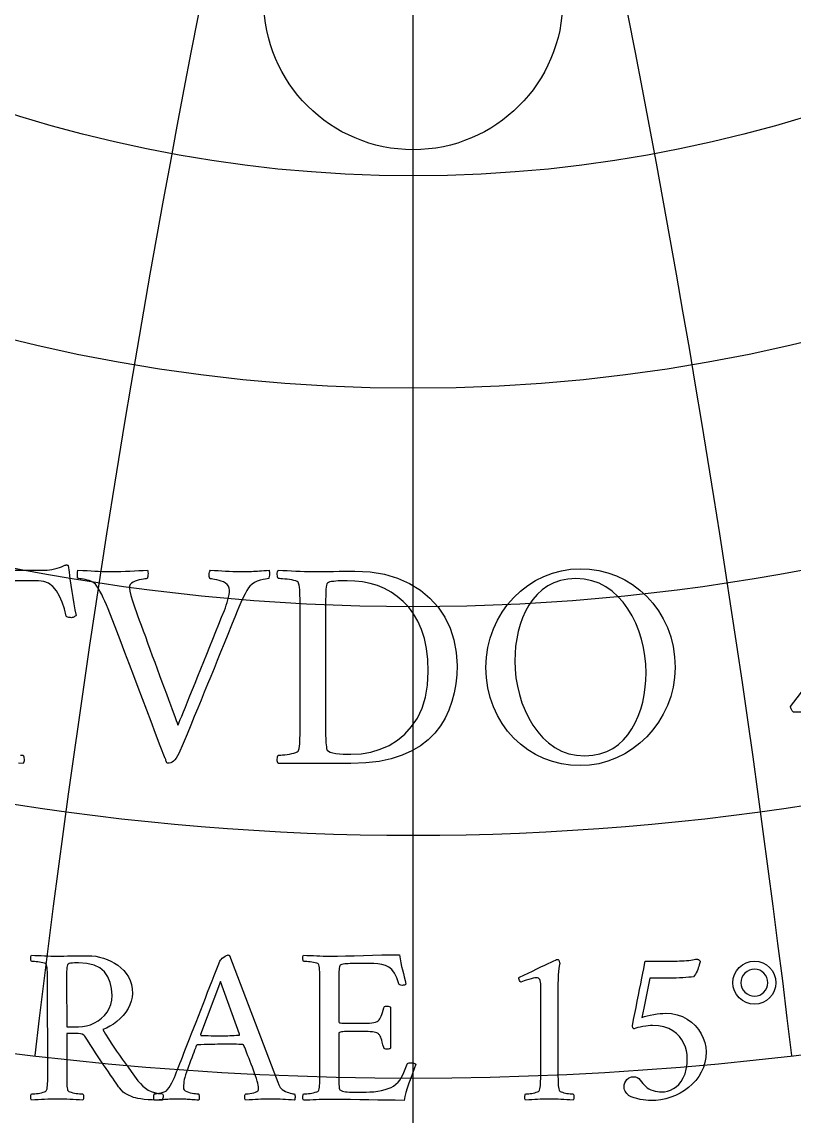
# Model space of a CAD drawing. Header units: millimetres. Extents: x -32.4 to 32.4, y -32.4 to 33.4.
# Drawn here: x -3.4 to 3.31, y -9.71 to -0.19 of the extents above; entities that cross this region are included whole.
import ezdxf

# ---------------------------------------------------------------- set-up
doc = ezdxf.new("R2010")
doc.units = ezdxf.units.MM
for name, color, linetype in [('CUT_INNER', 6, 'Continuous'), ('ENGRAVE', 7, 'Continuous'), ('ENGRAVE_FINE', 8, 'Continuous'), ('TEXT', 5, 'Continuous')]:
    doc.layers.add(name, color=color, linetype=linetype)

msp = doc.modelspace()

# ---------------------------------------------------------------- linework, layer by layer
at = {"layer": 'CUT_INNER'}
msp.add_circle((0, 0), 1.3, dxfattribs=at)
at = {"layer": 'ENGRAVE'}
msp.add_lwpolyline([(0, -31.9), (0, 31.9)], dxfattribs=at)
for centre, radius in [((0, 0), 31.9), ((0, 12.734), 18.0113), ((0, 11.1213), 14.4971), ((0, 9.979), 11.5063), ((0, 0), 20.8814), ((0, 0), 13.6687)]:
    msp.add_circle(centre, radius, dxfattribs=at)
for centre, radius, start, end in [((0, 15.0618), 22.3266, 154.24194, 25.75806), ((0, 18.5611), 27.9383, 185.94684, 354.05316)]:
    msp.add_arc(centre, radius, start, end, dxfattribs=at)
at = {"layer": 'ENGRAVE_FINE'}
for centre, radius, start, end in [((-117.3013, -23.4917), 121.4393, 6.766885, 26.508676), ((-117.3013, -23.4917), 121.4393, 6.766885, 26.508676), ((117.3013, -23.4917), 121.4393, 153.491324, 173.233115), ((117.3013, -23.4917), 121.4393, 153.491324, 173.233115), ((-54.4397, -23.4917), 62.8616, 13.722538, 53.435795), ((-54.4397, -23.4917), 62.8616, 13.722538, 53.435795), ((54.4397, -23.4917), 62.8616, 126.564205, 166.277462), ((54.4397, -23.4917), 62.8616, 126.564205, 166.277462), ((-31.4308, -23.4917), 44.4499, 21.07434, 81.04397), ((-31.4308, -23.4917), 44.4499, 21.07434, 81.04397), ((31.4308, -23.4917), 44.4499, 98.95603, 158.92566), ((31.4308, -23.4917), 44.4499, 98.95603, 158.92566), ((-18.1466, -23.4917), 36.2932, 29.07003, 104.2478), ((-18.1466, -23.4917), 36.2932, 29.07003, 104.2478), ((18.1466, -23.4917), 36.2932, 75.7522, 150.92997), ((18.1466, -23.4917), 36.2932, 75.7522, 150.92997), ((-8.4219, -23.4917), 32.5396, 38.02608, 119.32449), ((-8.4219, -23.4917), 32.5396, 38.02608, 119.32449), ((8.4219, -23.4917), 32.5396, 60.67551, 141.97392), ((8.4219, -23.4917), 32.5396, 60.67551, 141.97392), ((0, 31.6445), 45.3003, 225.24349, 314.75651)]:
    msp.add_arc(centre, radius, start, end, dxfattribs=at)
at = {"layer": 'TEXT'}
for points in [[(-4.1886, -4.9594), (-3.199, -4.9594), (-3.1824, -4.9586), (-3.1634, -4.9561), (-3.1422, -4.9521), (-3.1187, -4.9464), (-3.0958, -4.9401), (-3.076, -4.9341), (-3.0595, -4.9285), (-3.0462, -4.9231), (-3.0367, -4.9186), (-3.0287, -4.9154), (-3.0224, -4.9134), (-3.0177, -4.9128), (-3.0137, -4.9131), (-3.0093, -4.9141), (-3.0046, -4.9157), (-2.9996, -4.9179), (-2.9929, -4.9757), (-2.9857, -5.0326), (-2.978, -5.0884), (-2.9698, -5.1433), (-2.9611, -5.1972), (-2.952, -5.2502), (-2.9424, -5.3021), (-2.9322, -5.3531), (-2.9353, -5.3559), (-2.9394, -5.3589), (-2.9444, -5.3623), (-2.9504, -5.3661), (-2.9572, -5.3693), (-2.9646, -5.3712), (-2.9727, -5.3719), (-2.9815, -5.3712), (-2.9944, -5.3704), (-3.0048, -5.368), (-3.0125, -5.364), (-3.0177, -5.3583), (-3.0328, -5.295), (-3.052, -5.2372), (-3.0755, -5.1849), (-3.1032, -5.1381), (-3.1353, -5.0996), (-3.1718, -5.0721), (-3.213, -5.0556), (-3.2586, -5.05), (-3.5798, -5.05)], [(4.0202, -6.1924), (3.3078, -6.1924), (3.3018, -6.1881), (3.2965, -6.183), (3.2921, -6.1771), (3.2884, -6.1704), (3.2856, -6.1635), (3.2836, -6.1571), (3.2823, -6.1512), (3.2819, -6.1458), (4.1057, -5.0682)], [(-3.415, -6.567), (-3.4026, -6.5677), (-3.3933, -6.568), (-3.3898, -6.5741), (-3.3872, -6.5822), (-3.3853, -6.5923), (-3.3843, -6.6042), (-3.3843, -6.6162), (-3.3859, -6.6263), (-3.3889, -6.6344), (-3.3933, -6.6405), (-3.4318, -6.638)]]:
    msp.add_lwpolyline(points, dxfattribs=at)
for points in [[(1.4506, -4.9464), (1.5336, -4.9503), (1.6141, -4.962), (1.6922, -4.9814), (1.7679, -5.0086), (1.8402, -5.043), (1.9081, -5.084), (1.9716, -5.1317), (2.0308, -5.186), (2.0848, -5.2463), (2.1328, -5.3117), (2.1748, -5.3823), (2.2108, -5.458), (2.2397, -5.5384), (2.2604, -5.6228), (2.2728, -5.7113), (2.2769, -5.8038), (2.2728, -5.8917), (2.2604, -5.9764), (2.2397, -6.0581), (2.2108, -6.1367), (2.1748, -6.2115), (2.1328, -6.2817), (2.0848, -6.3475), (2.0308, -6.4087), (1.9716, -6.4644), (1.9081, -6.5136), (1.8402, -6.5563), (1.7679, -6.5926), (1.6922, -6.6215), (1.6141, -6.6421), (1.5336, -6.6545), (1.4506, -6.6586), (1.3687, -6.6548), (1.289, -6.6431), (1.2114, -6.6237), (1.1359, -6.5965), (1.0637, -6.5621), (0.996, -6.521), (0.9328, -6.4733), (0.8742, -6.419), (0.8209, -6.3588), (0.7735, -6.2934), (0.7322, -6.2228), (0.6968, -6.147), (0.6685, -6.0668), (0.6482, -5.9829), (0.6361, -5.8952), (0.632, -5.8038), (0.6361, -5.7159), (0.6482, -5.6309), (0.6685, -5.5488), (0.6968, -5.4697), (0.7322, -5.3943), (0.7735, -5.3237), (0.8209, -5.2577), (0.8742, -5.1964), (0.9328, -5.1407), (0.996, -5.0915), (1.0637, -5.0488), (1.1359, -5.0125), (1.2114, -4.9836), (1.289, -4.9629), (1.3687, -4.9506), (1.4506, -4.9464)], [(-2.624, -4.9697), (-2.5829, -4.9695), (-2.5424, -4.9688), (-2.5026, -4.9676), (-2.4634, -4.9659), (-2.4247, -4.964), (-2.3863, -4.9623), (-2.3483, -4.9608), (-2.3106, -4.9594), (-2.3084, -4.9658), (-2.307, -4.9746), (-2.3064, -4.9859), (-2.3067, -4.9995), (-2.3077, -5.0127), (-2.3096, -5.0225), (-2.3123, -5.0289), (-2.3157, -5.0319), (-2.3226, -5.0323), (-2.3329, -5.0335), (-2.3466, -5.0356), (-2.3637, -5.0384), (-2.3822, -5.0423), (-2.4003, -5.0475), (-2.4178, -5.0539), (-2.4349, -5.0617), (-2.4496, -5.0713), (-2.4602, -5.0834), (-2.4665, -5.0979), (-2.4686, -5.1148), (-2.4657, -5.141), (-2.4569, -5.1783), (-2.4424, -5.2265), (-2.422, -5.2858), (-2.4107, -5.3166), (-2.3977, -5.3521), (-2.3829, -5.3924), (-2.3663, -5.4373), (-2.3484, -5.4858), (-2.3297, -5.5367), (-2.3102, -5.59), (-2.2898, -5.6458), (-2.269, -5.7028), (-2.2481, -5.7598), (-2.2269, -5.8168), (-2.2057, -5.8738), (-2.1848, -5.9296), (-2.1649, -5.9832), (-2.1459, -6.0345), (-2.1279, -6.0836), (-2.1113, -6.1293), (-2.0962, -6.1707), (-2.0828, -6.2077), (-2.071, -6.2403), (-2.0612, -6.2673), (-2.0538, -6.2873), (-2.0489, -6.3003), (-2.0464, -6.3064), (-2.0423, -6.2975), (-2.0353, -6.2814), (-2.0255, -6.258), (-2.0127, -6.2273), (-1.9975, -6.1907), (-1.9806, -6.1493), (-1.9619, -6.1033), (-1.9414, -6.0525), (-1.9195, -5.998), (-1.8964, -5.9408), (-1.8722, -5.8808), (-1.8469, -5.8181), (-1.8209, -5.7537), (-1.7948, -5.6889), (-1.7685, -5.6236), (-1.742, -5.5578), (-1.7158, -5.4927), (-1.6905, -5.4295), (-1.666, -5.3683), (-1.6423, -5.3091), (-1.6335, -5.2867), (-1.6254, -5.2637), (-1.618, -5.2401), (-1.6112, -5.2158), (-1.6055, -5.1922), (-1.6015, -5.1705), (-1.599, -5.1507), (-1.5982, -5.1329), (-1.6004, -5.1135), (-1.607, -5.0967), (-1.6179, -5.0824), (-1.6332, -5.0708), (-1.651, -5.0612), (-1.6695, -5.0533), (-1.6886, -5.047), (-1.7083, -5.0423), (-1.7269, -5.0389), (-1.7423, -5.0364), (-1.7547, -5.035), (-1.764, -5.0345), (-1.7685, -5.0304), (-1.7718, -5.0232), (-1.7737, -5.0129), (-1.7744, -4.9995), (-1.7737, -4.9859), (-1.7718, -4.9746), (-1.7685, -4.9658), (-1.764, -4.9594), (-1.7295, -4.9608), (-1.696, -4.9623), (-1.6635, -4.964), (-1.6319, -4.9659), (-1.6003, -4.9676), (-1.5678, -4.9688), (-1.5343, -4.9695), (-1.4998, -4.9697), (-1.4715, -4.9697), (-1.4464, -4.9694), (-1.4243, -4.969), (-1.4052, -4.9685), (-1.3878, -4.9677), (-1.3706, -4.9668), (-1.3535, -4.9658), (-1.3366, -4.9646), (-1.3188, -4.9633), (-1.299, -4.962), (-1.2774, -4.9607), (-1.2537, -4.9594), (-1.2516, -4.9659), (-1.2505, -4.9749), (-1.2503, -4.9866), (-1.2511, -5.0008), (-1.2526, -5.0144), (-1.2544, -5.0241), (-1.2565, -5.03), (-1.2589, -5.0319), (-1.2692, -5.0327), (-1.2845, -5.0352), (-1.3048, -5.0392), (-1.3301, -5.0449), (-1.3566, -5.053), (-1.3803, -5.0643), (-1.4013, -5.0789), (-1.4195, -5.0967), (-1.432, -5.1129), (-1.4464, -5.1359), (-1.4625, -5.1654), (-1.4804, -5.2016), (-1.4986, -5.2407), (-1.5157, -5.279), (-1.5316, -5.3164), (-1.5464, -5.3531), (-1.5807, -5.4381), (-1.6134, -5.5195), (-1.6448, -5.5974), (-1.6746, -5.6717), (-1.7036, -5.7436), (-1.7323, -5.8142), (-1.7606, -5.8835), (-1.7886, -5.9515), (-1.8167, -6.0195), (-1.8453, -6.0888), (-1.8743, -6.1594), (-1.9039, -6.2312), (-1.9346, -6.3057), (-1.9673, -6.3841), (-2.002, -6.4663), (-2.0386, -6.5524), (-2.0492, -6.5751), (-2.0603, -6.5939), (-2.0719, -6.6088), (-2.0839, -6.6198), (-2.0963, -6.6277), (-2.1088, -6.6334), (-2.1216, -6.6368), (-2.1344, -6.6379), (-2.1381, -6.6369), (-2.1415, -6.6337), (-2.1446, -6.6284), (-2.1474, -6.6211), (-2.15, -6.6132), (-2.1526, -6.6065), (-2.1551, -6.6009), (-2.1577, -6.5965), (-2.1998, -6.4857), (-2.2403, -6.3786), (-2.2794, -6.2752), (-2.317, -6.1755), (-2.3541, -6.0774), (-2.3915, -5.9784), (-2.4292, -5.8785), (-2.4673, -5.7779), (-2.5067, -5.6743), (-2.5486, -5.5655), (-2.5928, -5.4515), (-2.6395, -5.3324), (-2.6537, -5.2958), (-2.6677, -5.2612), (-2.6816, -5.2285), (-2.6952, -5.1977), (-2.7092, -5.1686), (-2.724, -5.1407), (-2.7397, -5.1142), (-2.7561, -5.0889), (-2.7639, -5.079), (-2.7742, -5.0701), (-2.7872, -5.0622), (-2.8027, -5.0552), (-2.8195, -5.0492), (-2.8361, -5.0442), (-2.8525, -5.0402), (-2.8688, -5.0371), (-2.8839, -5.0348), (-2.897, -5.0332), (-2.9079, -5.0322), (-2.9167, -5.0319), (-2.9178, -5.0297), (-2.9186, -5.0232), (-2.9191, -5.0122), (-2.9193, -4.9969), (-2.9191, -4.9815), (-2.9186, -4.9701), (-2.9178, -4.9627), (-2.9167, -4.9594), (-2.8745, -4.9608), (-2.8361, -4.9623), (-2.8014, -4.964), (-2.7703, -4.9659), (-2.7393, -4.9676), (-2.7046, -4.9688), (-2.6662, -4.9695), (-2.624, -4.9697)], [(-0.5077, -4.9672), (-0.374, -4.9739), (-0.25, -4.994), (-0.1357, -5.0276), (-0.0311, -5.0747), (0.0628, -5.1333), (0.1451, -5.2016), (0.2156, -5.2796), (0.2746, -5.3674), (0.321, -5.4631), (0.3542, -5.5652), (0.3741, -5.6736), (0.3808, -5.7883), (0.378, -5.8681), (0.3698, -5.9469), (0.356, -6.0248), (0.3367, -6.1017), (0.3109, -6.1762), (0.2775, -6.2468), (0.2364, -6.3135), (0.1878, -6.3763), (0.1307, -6.434), (0.0644, -6.4854), (-0.0111, -6.5305), (-0.0958, -6.5693), (-0.1907, -6.6004), (-0.2966, -6.6227), (-0.4135, -6.6361), (-0.5414, -6.6405), (-1.1734, -6.6405), (-1.1779, -6.6344), (-1.1809, -6.6263), (-1.1824, -6.6162), (-1.1825, -6.6042), (-1.1814, -6.5923), (-1.1796, -6.5822), (-1.1769, -6.5741), (-1.1734, -6.568), (-1.164, -6.5677), (-1.1514, -6.567), (-1.1355, -6.5658), (-1.1164, -6.5641), (-1.0959, -6.5617), (-1.076, -6.5586), (-1.0564, -6.5546), (-1.0374, -6.5498), (-1.0208, -6.5445), (-1.0086, -6.5388), (-1.0008, -6.5328), (-0.9973, -6.5265), (-0.9927, -6.5099), (-0.9892, -6.4909), (-0.9868, -6.4697), (-0.9856, -6.4462), (-0.9851, -6.4211), (-0.9846, -6.3951), (-0.9844, -6.368), (-0.9843, -6.34), (-0.9843, -5.2599), (-0.9844, -5.2318), (-0.9846, -5.2045), (-0.9851, -5.178), (-0.9856, -5.1524), (-0.9868, -5.1283), (-0.9892, -5.1067), (-0.9927, -5.0875), (-0.9973, -5.0708), (-1.0008, -5.0635), (-1.0086, -5.0572), (-1.0208, -5.0518), (-1.0374, -5.0475), (-1.0564, -5.0438), (-1.076, -5.0407), (-1.0959, -5.038), (-1.1164, -5.0358), (-1.1355, -5.0341), (-1.1514, -5.0329), (-1.164, -5.0322), (-1.1734, -5.0319), (-1.1769, -5.0258), (-1.1796, -5.0177), (-1.1814, -5.0076), (-1.1825, -4.9957), (-1.1824, -4.9837), (-1.1809, -4.9736), (-1.1779, -4.9655), (-1.1734, -4.9594), (-1.1347, -4.9608), (-1.0964, -4.9623), (-1.0583, -4.964), (-1.0206, -4.9659), (-0.9832, -4.9676), (-0.9461, -4.9688), (-0.9094, -4.9695), (-0.8729, -4.9697), (-0.8336, -4.9697), (-0.7907, -4.9694), (-0.7442, -4.969), (-0.6942, -4.9685), (-0.6437, -4.9679), (-0.5958, -4.9675), (-0.5504, -4.9672), (-0.5077, -4.9672)], [(1.4143, -5.0319), (1.3457, -5.0359), (1.2822, -5.0478), (1.2239, -5.0676), (1.1708, -5.0954), (1.1227, -5.1296), (1.0792, -5.1689), (1.0404, -5.2132), (1.0063, -5.2625), (0.9767, -5.3157), (0.9513, -5.3719), (0.9301, -5.431), (0.9131, -5.493), (0.9001, -5.5565), (0.8907, -5.6199), (0.8852, -5.6834), (0.8833, -5.7468), (0.8858, -5.8206), (0.8933, -5.8942), (0.9059, -5.9676), (0.9235, -6.0408), (0.9459, -6.1124), (0.973, -6.1807), (1.0048, -6.2458), (1.0413, -6.3076), (1.0824, -6.3649), (1.1278, -6.4161), (1.1775, -6.4614), (1.2317, -6.5006), (1.2902, -6.5324), (1.3531, -6.555), (1.4204, -6.5686), (1.492, -6.5732), (1.5607, -6.5692), (1.6241, -6.5573), (1.6824, -6.5375), (1.7355, -6.5097), (1.7838, -6.4753), (1.8275, -6.4355), (1.8667, -6.3905), (1.9013, -6.34), (1.9315, -6.2856), (1.9573, -6.2283), (1.9788, -6.1683), (1.9958, -6.1056), (2.0089, -6.0416), (2.0182, -5.9777), (2.0238, -5.914), (2.0256, -5.8505), (2.0231, -5.7768), (2.0156, -5.7035), (2.003, -5.6304), (1.9855, -5.5578), (1.963, -5.4868), (1.9356, -5.4192), (1.9034, -5.3547), (1.8663, -5.2935), (1.8247, -5.237), (1.7789, -5.1864), (1.7289, -5.1418), (1.6746, -5.1031), (1.6161, -5.072), (1.5532, -5.0497), (1.486, -5.0364), (1.4143, -5.0319)], [(-0.7616, -5.265), (-0.7616, -6.3426), (-0.7616, -6.3531), (-0.7616, -6.3663), (-0.7616, -6.3822), (-0.7616, -6.4009), (-0.7613, -6.4208), (-0.7606, -6.4404), (-0.7594, -6.4597), (-0.7577, -6.4786), (-0.7556, -6.4955), (-0.7535, -6.5087), (-0.7511, -6.5182), (-0.7486, -6.5239), (-0.738, -6.5335), (-0.7217, -6.5414), (-0.6998, -6.5477), (-0.6722, -6.5524), (-0.6412, -6.5558), (-0.609, -6.5583), (-0.5758, -6.5597), (-0.5414, -6.5602), (-0.4526, -6.5553), (-0.3675, -6.5408), (-0.2861, -6.5165), (-0.2085, -6.4825), (-0.1364, -6.4385), (-0.0716, -6.3844), (-0.014, -6.32), (0.0363, -6.2455), (0.0771, -6.1604), (0.1062, -6.0645), (0.1237, -5.9577), (0.1295, -5.8401), (0.1259, -5.7366), (0.1149, -5.6413), (0.0967, -5.554), (0.0712, -5.4749), (0.0395, -5.4032), (0.0026, -5.3385), (-0.0395, -5.2808), (-0.0868, -5.2301), (-0.1383, -5.186), (-0.193, -5.1485), (-0.2509, -5.1174), (-0.3121, -5.0928), (-0.3757, -5.0741), (-0.4407, -5.0607), (-0.5071, -5.0527), (-0.5751, -5.05), (-0.5844, -5.0501), (-0.5971, -5.0504), (-0.6129, -5.0508), (-0.632, -5.0513), (-0.6524, -5.0522), (-0.6722, -5.0536), (-0.6913, -5.0555), (-0.7097, -5.0578), (-0.7259, -5.0609), (-0.7382, -5.0649), (-0.7467, -5.07), (-0.7512, -5.076), (-0.7547, -5.09), (-0.7573, -5.1061), (-0.7592, -5.1243), (-0.7603, -5.1446), (-0.7608, -5.1662), (-0.7612, -5.1883), (-0.7615, -5.2109), (-0.7616, -5.234), (-0.7616, -5.2378), (-0.7616, -5.2417), (-0.7616, -5.2456), (-0.7616, -5.2495), (-0.7616, -5.2534), (-0.7616, -5.2573), (-0.7616, -5.2612), (-0.7616, -5.265)], [(-2.8267, -8.3126), (-2.7944, -8.3139), (-2.7616, -8.3179), (-2.7283, -8.3246), (-2.6946, -8.3339), (-2.6613, -8.3458), (-2.6293, -8.3602), (-2.5986, -8.3769), (-2.5693, -8.3961), (-2.542, -8.4178), (-2.5176, -8.442), (-2.4959, -8.4688), (-2.477, -8.4981), (-2.4617, -8.53), (-2.4508, -8.5644), (-2.4442, -8.6014), (-2.442, -8.6409), (-2.4444, -8.6746), (-2.4515, -8.7079), (-2.4633, -8.7407), (-2.4799, -8.773), (-2.5002, -8.8041), (-2.5231, -8.8332), (-2.5488, -8.8604), (-2.577, -8.8857), (-2.607, -8.9083), (-2.6375, -8.9274), (-2.6687, -8.9432), (-2.7004, -8.9556), (-2.6754, -8.9965), (-2.6509, -9.0357), (-2.6268, -9.0733), (-2.6033, -9.1091), (-2.5797, -9.144), (-2.5557, -9.1788), (-2.5311, -9.2134), (-2.5061, -9.248), (-2.4802, -9.2834), (-2.4527, -9.3206), (-2.4238, -9.3596), (-2.3935, -9.4005), (-2.3726, -9.426), (-2.351, -9.4481), (-2.3284, -9.4668), (-2.3051, -9.4821), (-2.2794, -9.4944), (-2.2499, -9.5039), (-2.2167, -9.5109), (-2.1798, -9.5151), (-2.1766, -9.5199), (-2.1749, -9.5263), (-2.1747, -9.5344), (-2.1759, -9.5443), (-2.1777, -9.5538), (-2.1793, -9.5613), (-2.1806, -9.5665), (-2.1817, -9.5695), (-2.2273, -9.5691), (-2.2689, -9.5678), (-2.3065, -9.5657), (-2.34, -9.5627), (-2.3695, -9.5591), (-2.3947, -9.5552), (-2.4156, -9.5509), (-2.4323, -9.5462), (-2.443, -9.5418), (-2.4556, -9.5362), (-2.4702, -9.5296), (-2.4867, -9.5219), (-2.5041, -9.512), (-2.5212, -9.4988), (-2.5381, -9.4824), (-2.5547, -9.4627), (-2.5617, -9.4531), (-2.5712, -9.4398), (-2.5831, -9.423), (-2.5974, -9.4024), (-2.6137, -9.3789), (-2.6314, -9.3529), (-2.6506, -9.3245), (-2.6713, -9.2936), (-2.693, -9.261), (-2.7155, -9.2273), (-2.7387, -9.1926), (-2.7626, -9.1567), (-2.7866, -9.1204), (-2.8102, -9.0846), (-2.8332, -9.049), (-2.8558, -9.0139), (-2.8653, -9.0037), (-2.8782, -8.9964), (-2.8944, -8.992), (-2.9141, -8.9906), (-3.0132, -8.9906), (-3.0132, -9.3442), (-3.0132, -9.3471), (-3.0132, -9.35), (-3.0132, -9.3529), (-3.0132, -9.3558), (-3.0132, -9.3587), (-3.0132, -9.3616), (-3.0132, -9.3646), (-3.0132, -9.3675), (-3.0131, -9.3855), (-3.0129, -9.4027), (-3.0126, -9.419), (-3.0122, -9.4345), (-3.0114, -9.4489), (-3.01, -9.4619), (-3.008, -9.4737), (-3.0054, -9.484), (-3.002, -9.4888), (-2.9957, -9.4933), (-2.9865, -9.4975), (-2.9743, -9.5015), (-2.9605, -9.5051), (-2.9462, -9.5081), (-2.9314, -9.5104), (-2.9161, -9.5122), (-2.9017, -9.5135), (-2.8898, -9.5144), (-2.8804, -9.5149), (-2.8733, -9.5151), (-2.8707, -9.5197), (-2.8687, -9.5258), (-2.8673, -9.5333), (-2.8665, -9.5423), (-2.8666, -9.5513), (-2.8677, -9.5588), (-2.87, -9.5649), (-2.8733, -9.5695), (-2.9022, -9.5676), (-2.9304, -9.5659), (-2.958, -9.5642), (-2.985, -9.5627), (-3.0119, -9.5614), (-3.0392, -9.5605), (-3.0668, -9.56), (-3.0948, -9.5598), (-3.1221, -9.56), (-3.1497, -9.5605), (-3.1775, -9.5614), (-3.2055, -9.5627), (-3.2338, -9.5642), (-3.2623, -9.5659), (-3.2911, -9.5676), (-3.3201, -9.5695), (-3.3235, -9.5649), (-3.3257, -9.5588), (-3.3269, -9.5513), (-3.3269, -9.5423), (-3.3262, -9.5333), (-3.3248, -9.5258), (-3.3228, -9.5197), (-3.3201, -9.5151), (-3.3131, -9.5149), (-3.3036, -9.5144), (-3.2917, -9.5135), (-3.2774, -9.5122), (-3.262, -9.5104), (-3.2471, -9.5081), (-3.2324, -9.5051), (-3.2182, -9.5015), (-3.2057, -9.4975), (-3.1965, -9.4933), (-3.1907, -9.4888), (-3.188, -9.484), (-3.1846, -9.4715), (-3.182, -9.4573), (-3.1802, -9.4414), (-3.1793, -9.4238), (-3.1789, -9.405), (-3.1786, -9.3854), (-3.1784, -9.3652), (-3.1783, -9.3442), (-3.1803, -8.534), (-3.1803, -8.513), (-3.1805, -8.4925), (-3.1808, -8.4727), (-3.1812, -8.4534), (-3.1822, -8.4354), (-3.1839, -8.4192), (-3.1865, -8.4048), (-3.19, -8.3922), (-3.1926, -8.3867), (-3.1985, -8.382), (-3.2076, -8.378), (-3.2201, -8.3747), (-3.2343, -8.372), (-3.2488, -8.3696), (-3.2634, -8.3676), (-3.2784, -8.366), (-3.2923, -8.3647), (-3.3039, -8.3638), (-3.3132, -8.3633), (-3.3201, -8.3631), (-3.3228, -8.3585), (-3.3248, -8.3524), (-3.3262, -8.3449), (-3.3269, -8.3359), (-3.3269, -8.3269), (-3.3257, -8.3194), (-3.3235, -8.3133), (-3.3201, -8.3087), (-3.2912, -8.3097), (-3.2626, -8.3109), (-3.2344, -8.3121), (-3.2065, -8.3135), (-3.1789, -8.3148), (-3.1514, -8.3157), (-3.124, -8.3163), (-3.0967, -8.3164), (-3.068, -8.3163), (-3.0382, -8.316), (-3.0073, -8.3154), (-2.9753, -8.3145), (-2.9416, -8.3137), (-2.9056, -8.313), (-2.8673, -8.3127), (-2.8267, -8.3126)], [(-2.6188, -8.6584), (-2.623, -8.599), (-2.6356, -8.5452), (-2.6565, -8.497), (-2.6858, -8.4544), (-2.725, -8.4195), (-2.7754, -8.3946), (-2.8372, -8.3797), (-2.9102, -8.3747), (-2.9201, -8.3748), (-2.9323, -8.3752), (-2.9468, -8.3758), (-2.9637, -8.3767), (-2.9797, -8.3784), (-2.9921, -8.3815), (-3.0006, -8.3861), (-3.0054, -8.3922), (-3.0089, -8.4025), (-3.0115, -8.4158), (-3.0133, -8.4321), (-3.0142, -8.4515), (-3.0146, -8.4724), (-3.0149, -8.4935), (-3.0151, -8.5147), (-3.0151, -8.536), (-3.0132, -8.9323), (-2.9122, -8.9323), (-2.8757, -8.9302), (-2.84, -8.9238), (-2.8053, -8.9132), (-2.7713, -8.8983), (-2.7393, -8.8796), (-2.7104, -8.8575), (-2.6844, -8.832), (-2.6616, -8.8031), (-2.6429, -8.7711), (-2.6295, -8.7363), (-2.6215, -8.6987), (-2.6188, -8.6584)], [(-2.0476, -9.2995), (-2.0465, -9.2965), (-2.043, -9.2876), (-2.0373, -9.2727), (-2.0292, -9.2519), (-2.0192, -9.226), (-2.0076, -9.1958), (-1.9944, -9.1614), (-1.9797, -9.1227), (-1.9636, -9.0807), (-1.9464, -9.0365), (-1.9281, -8.9899), (-1.9087, -8.941), (-1.8888, -8.8906), (-1.8687, -8.8395), (-1.8485, -8.7877), (-1.8281, -8.7351), (-1.8079, -8.6827), (-1.7881, -8.6314), (-1.7686, -8.5812), (-1.7494, -8.5321), (-1.731, -8.485), (-1.7137, -8.4408), (-1.6975, -8.3995), (-1.6824, -8.3611), (-1.6774, -8.3531), (-1.67, -8.3446), (-1.6604, -8.3356), (-1.6484, -8.3262), (-1.6361, -8.3177), (-1.6253, -8.3116), (-1.6162, -8.3079), (-1.6086, -8.3067), (-1.6068, -8.3068), (-1.6054, -8.307), (-1.6044, -8.3073), (-1.6037, -8.3077), (-1.6031, -8.3082), (-1.602, -8.3089), (-1.6006, -8.3097), (-1.5989, -8.3106), (-1.2123, -9.3247), (-1.1932, -9.3748), (-1.1788, -9.4122), (-1.1689, -9.4369), (-1.1637, -9.4491), (-1.1577, -9.4594), (-1.1494, -9.469), (-1.1388, -9.4778), (-1.1258, -9.486), (-1.1117, -9.4932), (-1.0976, -9.4993), (-1.0836, -9.5044), (-1.0695, -9.5083), (-1.0567, -9.5113), (-1.0464, -9.5134), (-1.0387, -9.5147), (-1.0335, -9.5151), (-1.0303, -9.5206), (-1.0282, -9.5275), (-1.0273, -9.5357), (-1.0277, -9.5452), (-1.0287, -9.5544), (-1.0297, -9.5615), (-1.0306, -9.5665), (-1.0316, -9.5695), (-1.059, -9.5676), (-1.085, -9.5659), (-1.1095, -9.5642), (-1.1326, -9.5627), (-1.1561, -9.5614), (-1.1817, -9.5605), (-1.2095, -9.56), (-1.2395, -9.5598), (-1.2711, -9.56), (-1.2999, -9.5605), (-1.326, -9.5614), (-1.3492, -9.5627), (-1.3725, -9.5642), (-1.3985, -9.5659), (-1.4274, -9.5676), (-1.459, -9.5695), (-1.4623, -9.5649), (-1.4646, -9.5588), (-1.4657, -9.5513), (-1.4658, -9.5423), (-1.4649, -9.5333), (-1.4631, -9.5258), (-1.4605, -9.5197), (-1.4571, -9.5151), (-1.4471, -9.5147), (-1.4347, -9.5134), (-1.4199, -9.5113), (-1.4027, -9.5083), (-1.3857, -9.5046), (-1.3716, -9.5003), (-1.3604, -9.4954), (-1.3521, -9.4899), (-1.3487, -9.4852), (-1.3463, -9.4792), (-1.3449, -9.4716), (-1.3444, -9.4627), (-1.3452, -9.4524), (-1.3475, -9.4391), (-1.3515, -9.4228), (-1.357, -9.4034), (-1.3637, -9.3819), (-1.3713, -9.359), (-1.3798, -9.3347), (-1.3891, -9.3092), (-1.3988, -9.2831), (-1.4085, -9.2575), (-1.4182, -9.2321), (-1.4279, -9.2072), (-1.4372, -9.1835), (-1.4456, -9.162), (-1.4532, -9.1427), (-1.46, -9.1256), (-1.4655, -9.1116), (-1.4694, -9.1016), (-1.4718, -9.0955), (-1.4726, -9.0935), (-1.4728, -9.0933), (-1.4736, -9.0926), (-1.4748, -9.0914), (-1.4765, -9.0897), (-1.4784, -9.088), (-1.4804, -9.0867), (-1.4823, -9.086), (-1.4843, -9.0858), (-1.4997, -9.0849), (-1.5168, -9.0843), (-1.5356, -9.0839), (-1.5561, -9.0838), (-1.5771, -9.0838), (-1.5974, -9.0838), (-1.617, -9.0838), (-1.6358, -9.0838), (-1.6406, -9.0838), (-1.6455, -9.0838), (-1.6504, -9.0838), (-1.6552, -9.0838), (-1.66, -9.0838), (-1.6644, -9.0838), (-1.6687, -9.0838), (-1.6727, -9.0838), (-1.7007, -9.0839), (-1.7266, -9.0841), (-1.7503, -9.0844), (-1.7718, -9.0848), (-1.7936, -9.0855), (-1.8184, -9.0865), (-1.8461, -9.0879), (-1.8767, -9.0897), (-1.8778, -9.0898), (-1.8791, -9.0904), (-1.8807, -9.0913), (-1.8825, -9.0926), (-1.8842, -9.0938), (-1.8854, -9.0948), (-1.8862, -9.0953), (-1.8864, -9.0955), (-1.8873, -9.0979), (-1.89, -9.1052), (-1.8946, -9.1173), (-1.901, -9.1343), (-1.9086, -9.1547), (-1.917, -9.1768), (-1.9261, -9.2008), (-1.9359, -9.2266), (-1.9458, -9.2529), (-1.9551, -9.2783), (-1.9638, -9.3029), (-1.9719, -9.3267), (-1.9798, -9.35), (-1.9862, -9.3714), (-1.991, -9.3908), (-1.9942, -9.4083), (-1.9963, -9.4239), (-1.9979, -9.4379), (-1.9988, -9.4502), (-1.9991, -9.4607), (-1.9972, -9.4709), (-1.9916, -9.4799), (-1.9821, -9.4879), (-1.969, -9.4947), (-1.9538, -9.5005), (-1.9384, -9.5052), (-1.9227, -9.5087), (-1.9068, -9.5112), (-1.8923, -9.5129), (-1.8808, -9.5141), (-1.8724, -9.5149), (-1.867, -9.5151), (-1.8652, -9.5181), (-1.8636, -9.5231), (-1.8622, -9.5302), (-1.8611, -9.5394), (-1.8605, -9.5489), (-1.8607, -9.5571), (-1.8615, -9.564), (-1.8631, -9.5695), (-1.8809, -9.5685), (-1.8973, -9.5676), (-1.9124, -9.5666), (-1.9262, -9.5656), (-1.9393, -9.5647), (-1.9525, -9.5637), (-1.9656, -9.5627), (-1.9787, -9.5617), (-1.9928, -9.5609), (-2.009, -9.5603), (-2.0273, -9.5599), (-2.0476, -9.5598), (-2.0682, -9.5599), (-2.087, -9.5603), (-2.1041, -9.5609), (-2.1195, -9.5617), (-2.1341, -9.5627), (-2.1487, -9.5637), (-2.1632, -9.5647), (-2.1778, -9.5656), (-2.1934, -9.5666), (-2.2108, -9.5676), (-2.2303, -9.5685), (-2.2516, -9.5695), (-2.2533, -9.5665), (-2.2546, -9.5615), (-2.2553, -9.5544), (-2.2555, -9.5452), (-2.2553, -9.5357), (-2.2546, -9.5275), (-2.2533, -9.5206), (-2.2516, -9.5151), (-2.2414, -9.5146), (-2.2281, -9.5129), (-2.2118, -9.5102), (-2.1924, -9.5064), (-2.1733, -9.5013), (-2.1577, -9.495), (-2.1456, -9.4873), (-2.137, -9.4782), (-2.123, -9.4592), (-2.1101, -9.4391), (-2.0982, -9.4179), (-2.0875, -9.3956), (-2.0773, -9.3725), (-2.0673, -9.3488), (-2.0574, -9.3244), (-2.0476, -9.2995)], [(-0.7285, -8.3164), (-0.6598, -8.3161), (-0.5877, -8.315), (-0.5122, -8.3132), (-0.4332, -8.3106), (-0.3531, -8.3081), (-0.2739, -8.3062), (-0.1957, -8.3052), (-0.1185, -8.3048), (-0.1133, -8.34), (-0.1073, -8.3738), (-0.1007, -8.4061), (-0.0933, -8.4369), (-0.0856, -8.4673), (-0.0782, -8.4981), (-0.071, -8.5294), (-0.0641, -8.5612), (-0.0698, -8.5655), (-0.0772, -8.5685), (-0.0863, -8.5703), (-0.0971, -8.5709), (-0.1083, -8.5701), (-0.1166, -8.5675), (-0.1219, -8.5633), (-0.1243, -8.5573), (-0.1415, -8.5053), (-0.1617, -8.4636), (-0.1852, -8.4324), (-0.2118, -8.4116), (-0.2411, -8.398), (-0.273, -8.3883), (-0.3072, -8.3825), (-0.3439, -8.3806), (-0.5071, -8.3806), (-0.5141, -8.3806), (-0.5236, -8.3808), (-0.5355, -8.3811), (-0.5498, -8.3815), (-0.5651, -8.3822), (-0.5799, -8.3832), (-0.5942, -8.3846), (-0.6081, -8.3864), (-0.6202, -8.3887), (-0.6294, -8.3917), (-0.6358, -8.3955), (-0.6392, -8.4), (-0.6418, -8.4104), (-0.6438, -8.4223), (-0.6452, -8.4357), (-0.646, -8.4505), (-0.6464, -8.4662), (-0.6467, -8.4821), (-0.6469, -8.4982), (-0.6469, -8.5146), (-0.6469, -8.521), (-0.6469, -8.5267), (-0.6469, -8.5317), (-0.6469, -8.536), (-0.6469, -8.8896), (-0.6454, -8.8931), (-0.6406, -8.8959), (-0.6327, -8.8979), (-0.6217, -8.8993), (-0.6087, -8.9001), (-0.595, -8.9007), (-0.5805, -8.9011), (-0.5653, -8.9012), (-0.4663, -8.9012), (-0.4341, -8.901), (-0.4058, -8.9002), (-0.3812, -8.899), (-0.3604, -8.8973), (-0.3427, -8.8948), (-0.3276, -8.891), (-0.315, -8.886), (-0.305, -8.8798), (-0.2968, -8.8722), (-0.2895, -8.8628), (-0.2832, -8.8518), (-0.2778, -8.839), (-0.2728, -8.8242), (-0.2676, -8.807), (-0.2621, -8.7873), (-0.2564, -8.7652), (-0.254, -8.7593), (-0.2487, -8.755), (-0.2404, -8.7525), (-0.2292, -8.7516), (-0.2184, -8.7522), (-0.2093, -8.754), (-0.2019, -8.7571), (-0.1962, -8.7613), (-0.1962, -9.1188), (-0.2011, -9.1222), (-0.2079, -9.1246), (-0.2166, -9.1261), (-0.2273, -9.1266), (-0.2379, -9.1257), (-0.2462, -9.1232), (-0.2524, -9.1189), (-0.2564, -9.113), (-0.2629, -9.0877), (-0.2688, -9.0661), (-0.2741, -9.0483), (-0.2788, -9.0343), (-0.283, -9.0231), (-0.287, -9.0139), (-0.2908, -9.0066), (-0.2943, -9.0013), (-0.2979, -8.9971), (-0.3019, -8.9932), (-0.3062, -8.9898), (-0.3108, -8.9867), (-0.3173, -8.9831), (-0.3269, -8.9801), (-0.3396, -8.9778), (-0.3555, -8.976), (-0.3734, -8.9747), (-0.3922, -8.9736), (-0.4118, -8.9727), (-0.4323, -8.9721), (-0.4528, -8.9717), (-0.4728, -8.9714), (-0.4922, -8.9712), (-0.5109, -8.9711), (-0.524, -8.9712), (-0.5379, -8.9714), (-0.5526, -8.9717), (-0.5683, -8.9721), (-0.5837, -8.9727), (-0.5981, -8.9736), (-0.6114, -8.9747), (-0.6236, -8.976), (-0.6338, -8.9779), (-0.6411, -8.9806), (-0.6455, -8.9842), (-0.6469, -8.9886), (-0.6469, -9.35), (-0.6469, -9.3522), (-0.6469, -9.3548), (-0.6469, -9.358), (-0.6469, -9.3616), (-0.6469, -9.3762), (-0.6467, -9.3927), (-0.6464, -9.4112), (-0.646, -9.4316), (-0.6451, -9.4506), (-0.6433, -9.4651), (-0.6407, -9.4749), (-0.6372, -9.4801), (-0.627, -9.4863), (-0.6156, -9.4911), (-0.6032, -9.4945), (-0.5896, -9.4967), (-0.5735, -9.4979), (-0.5534, -9.4988), (-0.5293, -9.4994), (-0.5012, -9.4996), (-0.4099, -9.4996), (-0.376, -9.4987), (-0.3424, -9.4962), (-0.309, -9.4919), (-0.2759, -9.486), (-0.2445, -9.4784), (-0.2166, -9.4695), (-0.1921, -9.459), (-0.171, -9.4471), (-0.1498, -9.432), (-0.1311, -9.4139), (-0.1149, -9.3927), (-0.101, -9.3684), (-0.0885, -9.3422), (-0.0763, -9.3148), (-0.0642, -9.2863), (-0.0525, -9.2567), (-0.0493, -9.2516), (-0.0437, -9.248), (-0.0357, -9.2458), (-0.0253, -9.2451), (-0.0092, -9.2458), (0.0039, -9.248), (0.0141, -9.2516), (0.0214, -9.2567), (0.0075, -9.2962), (-0.007, -9.3369), (-0.0222, -9.3788), (-0.0379, -9.4219), (-0.0525, -9.464), (-0.0644, -9.503), (-0.0734, -9.5388), (-0.0797, -9.5715), (-0.1563, -9.5712), (-0.2326, -9.5705), (-0.3088, -9.5693), (-0.3847, -9.5676), (-0.4629, -9.5659), (-0.5459, -9.5647), (-0.6338, -9.5639), (-0.7266, -9.5637), (-0.7588, -9.5639), (-0.7892, -9.5644), (-0.818, -9.5653), (-0.8451, -9.5666), (-0.8716, -9.5679), (-0.8985, -9.5688), (-0.926, -9.5693), (-0.9539, -9.5695), (-0.9572, -9.5649), (-0.9595, -9.5588), (-0.9606, -9.5513), (-0.9607, -9.5423), (-0.9599, -9.5333), (-0.9585, -9.5258), (-0.9565, -9.5197), (-0.9539, -9.5151), (-0.9468, -9.5149), (-0.9374, -9.5144), (-0.9255, -9.5135), (-0.9111, -9.5122), (-0.8958, -9.5104), (-0.8808, -9.5081), (-0.8662, -9.5051), (-0.8519, -9.5015), (-0.8394, -9.4975), (-0.8303, -9.4933), (-0.8244, -9.4888), (-0.8218, -9.484), (-0.8183, -9.4715), (-0.8157, -9.4573), (-0.8139, -9.4414), (-0.813, -9.4238), (-0.8126, -9.405), (-0.8123, -9.3854), (-0.8121, -9.3652), (-0.8121, -9.3442), (-0.8121, -8.534), (-0.8121, -8.513), (-0.8123, -8.4925), (-0.8126, -8.4727), (-0.813, -8.4534), (-0.8139, -8.4354), (-0.8157, -8.4192), (-0.8183, -8.4048), (-0.8218, -8.3922), (-0.8244, -8.3867), (-0.8303, -8.382), (-0.8394, -8.378), (-0.8519, -8.3747), (-0.8662, -8.372), (-0.8808, -8.3696), (-0.8958, -8.3676), (-0.9111, -8.366), (-0.9255, -8.3647), (-0.9374, -8.3638), (-0.9468, -8.3633), (-0.9539, -8.3631), (-0.9565, -8.3585), (-0.9585, -8.3524), (-0.9599, -8.3449), (-0.9607, -8.3359), (-0.9606, -8.3269), (-0.9595, -8.3194), (-0.9572, -8.3133), (-0.9539, -8.3087), (-0.9249, -8.3097), (-0.8961, -8.3109), (-0.8676, -8.3121), (-0.8393, -8.3135), (-0.8112, -8.3148), (-0.7834, -8.3157), (-0.7558, -8.3163), (-0.7285, -8.3164)], [(1.1093, -9.3442), (1.1093, -8.5768), (1.1088, -8.558), (1.1071, -8.5423), (1.1044, -8.5298), (1.1006, -8.5204), (1.0954, -8.5136), (1.0887, -8.5088), (1.0803, -8.5059), (1.0705, -8.5049), (1.0583, -8.5058), (1.0433, -8.5085), (1.0253, -8.5131), (1.0044, -8.5195), (0.9834, -8.5264), (0.9651, -8.5328), (0.9494, -8.5386), (0.9364, -8.5437), (0.9288, -8.5366), (0.9233, -8.5287), (0.92, -8.5201), (0.9189, -8.5107), (0.9189, -8.5106), (0.9189, -8.5102), (0.9189, -8.5096), (0.9189, -8.5088), (0.9192, -8.5053), (0.9199, -8.5025), (0.9211, -8.5004), (0.9228, -8.4991), (0.9615, -8.4815), (0.9998, -8.4639), (1.0377, -8.4461), (1.0753, -8.4282), (1.1111, -8.411), (1.1438, -8.3954), (1.1733, -8.3813), (1.1996, -8.3689), (1.2214, -8.3587), (1.2373, -8.3514), (1.2472, -8.347), (1.2511, -8.3456), (1.255, -8.3456), (1.2595, -8.3463), (1.2633, -8.3485), (1.2663, -8.3521), (1.2686, -8.3572), (1.2704, -8.3628), (1.272, -8.3679), (1.2733, -8.3725), (1.2744, -8.3767), (1.274, -8.3796), (1.2725, -8.3886), (1.2701, -8.4034), (1.2667, -8.4243), (1.2633, -8.4506), (1.2608, -8.4818), (1.2594, -8.5181), (1.2589, -8.5593), (1.2589, -9.3442), (1.259, -9.3652), (1.2591, -9.3854), (1.2594, -9.405), (1.2599, -9.4238), (1.2608, -9.4414), (1.2625, -9.4573), (1.2651, -9.4715), (1.2686, -9.484), (1.2719, -9.4888), (1.2778, -9.4933), (1.2865, -9.4975), (1.2978, -9.5015), (1.3106, -9.5051), (1.3237, -9.5081), (1.3373, -9.5104), (1.3512, -9.5122), (1.3642, -9.5135), (1.3752, -9.5144), (1.3841, -9.5149), (1.391, -9.5151), (1.3936, -9.5197), (1.3956, -9.5258), (1.397, -9.5333), (1.3978, -9.5423), (1.3977, -9.5513), (1.3966, -9.5588), (1.3943, -9.5649), (1.391, -9.5695), (1.3625, -9.5676), (1.3351, -9.5659), (1.309, -9.5642), (1.2842, -9.5627), (1.2594, -9.5614), (1.2336, -9.5605), (1.2069, -9.56), (1.1792, -9.5598), (1.1527, -9.56), (1.1273, -9.5605), (1.1031, -9.5614), (1.0802, -9.5627), (1.057, -9.5642), (1.0321, -9.5659), (1.0055, -9.5676), (0.9772, -9.5695), (0.9739, -9.5649), (0.9716, -9.5588), (0.9705, -9.5513), (0.9704, -9.5423), (0.9712, -9.5333), (0.9726, -9.5258), (0.9746, -9.5197), (0.9772, -9.5151), (0.9841, -9.5149), (0.993, -9.5144), (1.004, -9.5135), (1.017, -9.5122), (1.0309, -9.5104), (1.0445, -9.5081), (1.0576, -9.5051), (1.0705, -9.5015), (1.0816, -9.4975), (1.0899, -9.4933), (1.0952, -9.4888), (1.0976, -9.484), (1.1012, -9.4715), (1.104, -9.4573), (1.106, -9.4414), (1.1074, -9.4238), (1.1082, -9.405), (1.1088, -9.3854), (1.1092, -9.3652), (1.1093, -9.3442)], [(2.1914, -8.8138), (2.2456, -8.8169), (2.2956, -8.8264), (2.3413, -8.8422), (2.3828, -8.8643), (2.4199, -8.8912), (2.4525, -8.9214), (2.4806, -8.9548), (2.5042, -8.9915), (2.5229, -9.0302), (2.5362, -9.0695), (2.5443, -9.1094), (2.5469, -9.1499), (2.5443, -9.1973), (2.5365, -9.2424), (2.5234, -9.2852), (2.5052, -9.3257), (2.4826, -9.3636), (2.4566, -9.3986), (2.4272, -9.4306), (2.3944, -9.4597), (2.3589, -9.4858), (2.3213, -9.5086), (2.2817, -9.528), (2.24, -9.5443), (2.197, -9.557), (2.1535, -9.5661), (2.1096, -9.5716), (2.0651, -9.5734), (2.0455, -9.5727), (2.0236, -9.5707), (1.9994, -9.5674), (1.9729, -9.5627), (1.9458, -9.5566), (1.9202, -9.5489), (1.8958, -9.5396), (1.8728, -9.5287), (1.8684, -9.5248), (1.8631, -9.519), (1.8568, -9.5112), (1.8495, -9.5015), (1.8427, -9.4907), (1.8378, -9.4797), (1.8349, -9.4684), (1.8339, -9.4568), (1.8355, -9.4374), (1.84, -9.4199), (1.8476, -9.4044), (1.8582, -9.3908), (1.8708, -9.3797), (1.8842, -9.3718), (1.8985, -9.3671), (1.9136, -9.3655), (1.932, -9.3674), (1.9483, -9.3731), (1.9626, -9.3825), (1.9748, -9.3956), (1.986, -9.4103), (1.9974, -9.4241), (2.0089, -9.437), (2.0205, -9.4491), (2.0347, -9.4616), (2.0503, -9.4721), (2.0673, -9.4806), (2.0855, -9.4869), (2.1044, -9.4916), (2.1232, -9.495), (2.1418, -9.497), (2.1603, -9.4976), (2.1856, -9.4959), (2.2111, -9.4906), (2.2366, -9.4818), (2.2623, -9.4695), (2.287, -9.4531), (2.3097, -9.4321), (2.3303, -9.4064), (2.3488, -9.3762), (2.3641, -9.3409), (2.375, -9.3002), (2.3816, -9.254), (2.3837, -9.2023), (2.3819, -9.1719), (2.3762, -9.1409), (2.3668, -9.1093), (2.3536, -9.077), (2.3363, -9.0457), (2.3145, -9.0168), (2.2882, -8.9903), (2.2575, -8.9663), (2.2216, -8.9463), (2.1802, -8.9321), (2.1333, -8.9235), (2.0807, -8.9206), (2.0638, -8.9212), (2.0443, -8.9228), (2.022, -8.9256), (1.9971, -8.9294), (1.9727, -8.9339), (1.952, -8.9389), (1.9348, -8.9441), (1.9214, -8.9498), (1.9185, -8.9492), (1.9158, -8.9476), (1.9132, -8.9449), (1.9107, -8.941), (1.9086, -8.9366), (1.907, -8.9321), (1.9061, -8.9274), (1.9058, -8.9226), (1.9165, -8.8692), (1.9272, -8.8157), (1.9379, -8.7623), (1.9486, -8.7089), (1.9591, -8.6564), (1.9692, -8.6057), (1.979, -8.5568), (1.9884, -8.5097), (1.9971, -8.4657), (2.0047, -8.426), (2.0112, -8.3905), (2.0166, -8.3592), (2.2963, -8.3592), (2.3159, -8.3589), (2.3357, -8.3582), (2.3557, -8.357), (2.376, -8.3553), (2.3955, -8.3533), (2.4134, -8.3512), (2.4295, -8.3489), (2.444, -8.3466), (2.4559, -8.3444), (2.4644, -8.3429), (2.4695, -8.342), (2.4712, -8.3417), (2.4758, -8.3445), (2.4802, -8.347), (2.4841, -8.3493), (2.4877, -8.3514), (2.4907, -8.3536), (2.4928, -8.3563), (2.4941, -8.3594), (2.4945, -8.3631), (2.4941, -8.3671), (2.4928, -8.3735), (2.4907, -8.3822), (2.4877, -8.3932), (2.4839, -8.4056), (2.4794, -8.4187), (2.4742, -8.4323), (2.4683, -8.4466), (2.4616, -8.4607), (2.4544, -8.4738), (2.4466, -8.4859), (2.4381, -8.4971), (2.4177, -8.4991), (2.3954, -8.501), (2.3711, -8.5029), (2.3449, -8.5049), (2.3165, -8.5066), (2.2856, -8.5078), (2.2524, -8.5085), (2.2167, -8.5088), (2.0574, -8.5088), (2.0487, -8.5517), (2.0401, -8.595), (2.0317, -8.6386), (2.0234, -8.6827), (2.015, -8.7263), (2.0066, -8.7689), (1.998, -8.8103), (1.9894, -8.8507), (2.0103, -8.8432), (2.0343, -8.8364), (2.0613, -8.8301), (2.0914, -8.8245), (2.1213, -8.8198), (2.1479, -8.8165), (2.1713, -8.8145), (2.1914, -8.8138)], [(2.7801, -8.5476), (2.7835, -8.5102), (2.7939, -8.4757), (2.8112, -8.4442), (2.8354, -8.4155), (2.8645, -8.3917), (2.8964, -8.3747), (2.9311, -8.3645), (2.9685, -8.3611), (3.0058, -8.3645), (3.0401, -8.3747), (3.0714, -8.3917), (3.0996, -8.4155), (3.123, -8.4442), (3.1397, -8.4757), (3.1497, -8.5102), (3.1531, -8.5476), (3.1497, -8.585), (3.1397, -8.6195), (3.123, -8.6511), (3.0996, -8.6797), (3.0714, -8.7035), (3.0401, -8.7205), (3.0058, -8.7307), (2.9685, -8.7341), (2.9311, -8.7307), (2.8964, -8.7205), (2.8645, -8.7035), (2.8354, -8.6797), (2.8112, -8.6511), (2.7939, -8.6195), (2.7835, -8.585), (2.7801, -8.5476)], [(2.85, -8.5476), (2.8522, -8.571), (2.8587, -8.5926), (2.8697, -8.6123), (2.885, -8.6302), (2.9033, -8.6451), (2.9233, -8.6557), (2.9451, -8.6621), (2.9685, -8.6642), (2.9918, -8.6621), (3.0132, -8.6557), (3.0326, -8.6451), (3.0501, -8.6302), (3.0646, -8.6123), (3.0749, -8.5926), (3.0811, -8.571), (3.0831, -8.5476), (3.0811, -8.5243), (3.0749, -8.5027), (3.0646, -8.483), (3.0501, -8.4651), (3.0326, -8.4502), (3.0132, -8.4396), (2.9918, -8.4332), (2.9685, -8.4311), (2.9451, -8.4332), (2.9233, -8.4396), (2.9033, -8.4502), (2.885, -8.4651), (2.8697, -8.483), (2.8587, -8.5027), (2.8522, -8.5243), (2.85, -8.5476)], [(-1.6766, -8.536), (-1.8495, -8.9983), (-1.8494, -8.9986), (-1.8492, -8.9993), (-1.8489, -9.0005), (-1.8485, -9.0022), (-1.848, -9.0039), (-1.8473, -9.0051), (-1.8465, -9.0059), (-1.8456, -9.0061), (-1.8262, -9.007), (-1.8051, -9.0078), (-1.782, -9.0085), (-1.7572, -9.009), (-1.7327, -9.0095), (-1.7108, -9.0098), (-1.6915, -9.0099), (-1.6746, -9.01), (-1.6528, -9.0099), (-1.6321, -9.0095), (-1.6125, -9.0089), (-1.594, -9.0081), (-1.5756, -9.0071), (-1.5564, -9.0061), (-1.5363, -9.0051), (-1.5153, -9.0042), (-1.5136, -9.0039), (-1.5122, -9.003), (-1.5111, -9.0014), (-1.5105, -8.9993), (-1.5101, -8.9972), (-1.5098, -8.9957), (-1.5096, -8.9948), (-1.5095, -8.9945)]]:
    msp.add_lwpolyline(points, close=True, dxfattribs=at)

doc.saveas('drawing.dxf')
